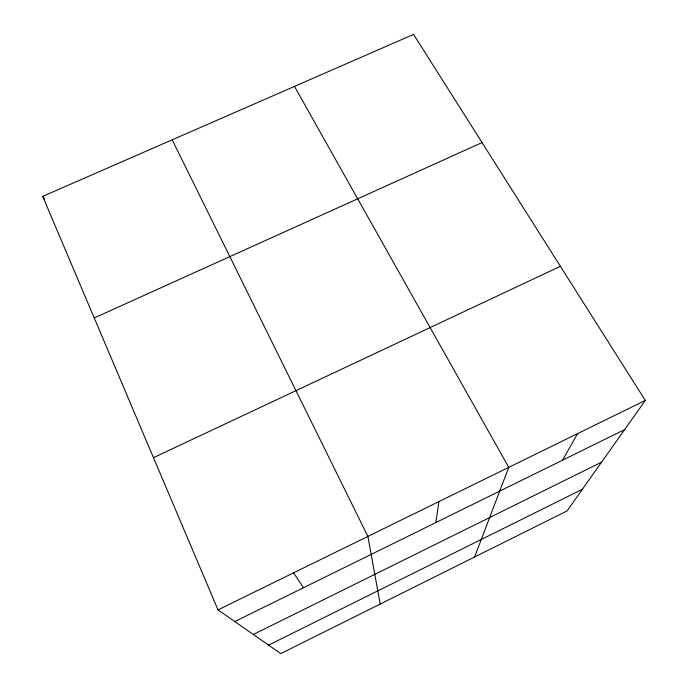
<?xml version="1.0" encoding="UTF-8"?>
<svg xmlns="http://www.w3.org/2000/svg" width="688" height="688" viewBox="0 0 688 688"><rect width="100%" height="100%" fill="white"/><g stroke="black" fill="none" stroke-linecap="round" stroke-linejoin="round"><path stroke-width="1.03" d="M435.9 522.545L438.884 501.612M474.608 557.005L508.767 467.358L294.481 86.413M562.621 460.152L577.567 433.638M645.301 400.433L567.075 510.917L280.781 653.6L218.001 609.886L42.699 196.372L413.574 34.4L645.301 400.433L218.001 609.886M268.621 645.129L582.418 489.245M253.313 634.482L601.596 462.155M234.771 621.574L624.644 429.613M153.467 457.675L560.393 266.308M94.239 317.951L482.047 142.562M42.699 196.372L44.471 199.038M293.561 572.846L303.485 587.741M172.189 139.819L367.891 536.416L380.18 604.064"/></g></svg>
